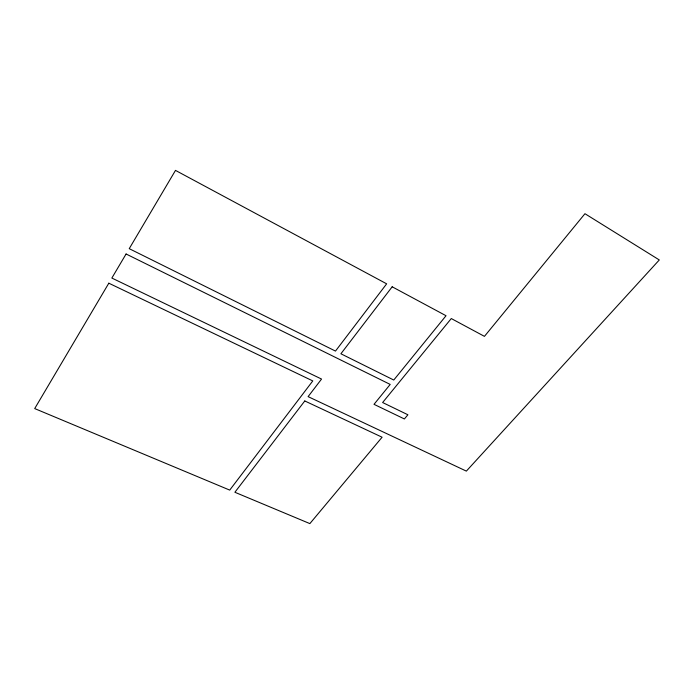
<?xml version="1.0" encoding="UTF-8"?>
<svg xmlns="http://www.w3.org/2000/svg" width="694" height="694" viewBox="0 0 694 694"><rect width="100%" height="100%" fill="white"/><g stroke="black" fill="none" stroke-linecap="round" stroke-linejoin="round"><path stroke-width="1.04" d="M108.819 283.195L34.7 408.584L229.723 490.103L312.786 380.919L108.819 283.195M126.082 253.995L111.855 278.051L321.548 379.063L308.101 396.63L466.351 471.113L659.3 259.946L584.955 213.709L484.455 336.364L451.282 318.546L382.62 402.529L407.907 414.778L404.385 418.959L374.014 404.333L390.202 384.424L126.082 253.995M175.495 170.394L129.231 248.669L335.48 351.086L386.653 283.829L175.495 170.394M304.787 400.959L234.884 492.263L309.862 523.606L382.099 437.22L304.787 400.959M392.179 286.796L340.901 353.775L393.767 380.034L446.034 315.727L392.179 286.796"/></g></svg>
